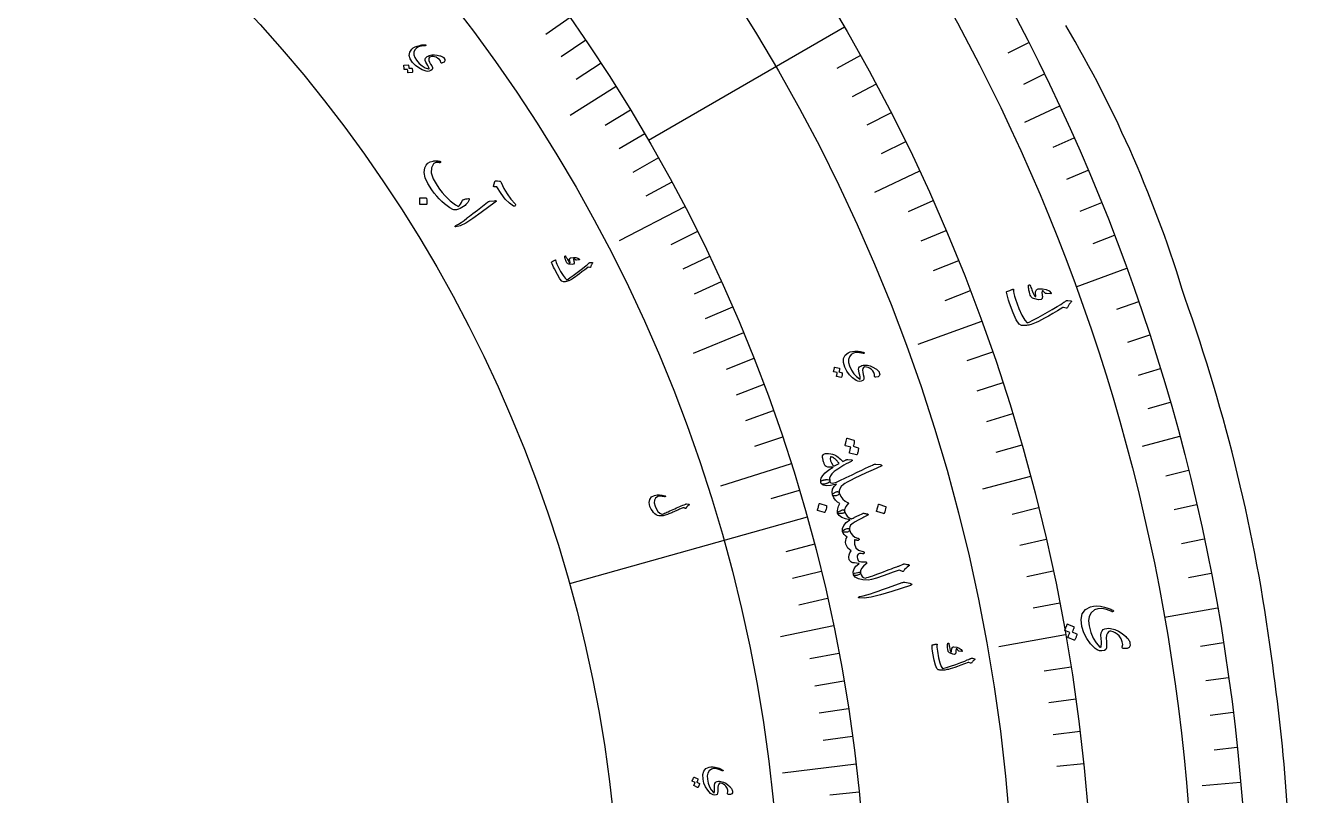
# Model space of a CAD drawing. Header units: millimetres. Extents: x -88 to 88, y -88 to 103.
# Drawn here: x 33.9 to 88.1, y 7 to 39.9 of the extents above; entities that cross this region are included whole.
import ezdxf

# ---------------------------------------------------------------- set-up
doc = ezdxf.new("R2010")
doc.units = ezdxf.units.MM
for name, color, linetype in [('CUT_OUTER', 1, 'Continuous'), ('ENGRAVE', 7, 'Continuous'), ('ENGRAVE_FINE', 8, 'Continuous'), ('TEXT', 5, 'Continuous')]:
    doc.layers.add(name, color=color, linetype=linetype)

msp = doc.modelspace()

# ---------------------------------------------------------------- linework, layer by layer
at = {"layer": 'CUT_OUTER'}
for centre, radius, start, end in [((33.0448, 13.1221), 52.6996, 16.69804, 30.53854), ((13.6203, 3.2341), 74.2481, 7.501439, 19.701172), ((5.1658, 0.9769), 82.9327, 359.716647, 8.284978)]:
    msp.add_arc(centre, radius, start, end, dxfattribs=at)
at = {"layer": 'ENGRAVE'}
for points in [[(68.9703, 39.82), (60.5871, 34.98)], [(59.1962, 37.2855), (57.2305, 36.0474)], [(78.16, 36.4466), (76.6646, 35.7493)], [(72.1784, 33.6573), (70.2483, 32.7573)], [(62.1399, 32.1409), (59.326, 30.6855)], [(81.0391, 29.4958), (78.8684, 28.7058)], [(74.8371, 27.2385), (72.1083, 26.2453)], [(64.6434, 26.7514), (62.4967, 25.863)], [(83.3014, 22.3206), (81.7077, 21.8935)], [(66.6853, 21.1535), (63.6656, 20.1956)], [(76.9263, 20.6123), (74.8693, 20.0612)], [(67.3686, 18.8646), (57.1997, 16.0171)], [(84.9298, 14.9754), (82.6549, 14.5743)], [(68.5005, 14.2158), (66.2257, 13.7437)], [(78.4301, 13.8293), (75.5702, 13.3251)], [(69.4661, 8.2985), (66.3204, 7.9228)], [(85.9118, 7.5163), (84.2681, 7.3725)]]:
    msp.add_lwpolyline(points, dxfattribs=at)
for radius in [86.24, 86.24, 83.93, 79.64, 79.64, 76.252, 69.96, 69.96, 66.264, 59.4, 59.4]:
    msp.add_circle((0, 0), radius, dxfattribs=at)
at = {"layer": 'ENGRAVE_FINE'}
for points in [[(57.2287, 40.2403), (56.1921, 39.5114)], [(57.9008, 39.267), (56.8521, 38.5557)], [(76.8404, 39.1521), (75.9583, 38.7027)], [(69.6547, 38.6102), (68.6388, 38.0471)], [(58.5567, 38.282), (57.4961, 37.5886)], [(70.3179, 37.3887), (69.2923, 36.8434)], [(77.512, 37.8051), (76.6222, 37.3711)], [(59.819, 36.2779), (58.7355, 35.6208)], [(70.9598, 36.1558), (69.9248, 35.6284)], [(60.425, 35.2593), (59.3305, 34.6207)], [(71.58, 34.9119), (70.5359, 34.4027)], [(78.7842, 35.077), (77.8798, 34.6743)], [(61.0139, 34.2301), (59.9088, 33.6101)], [(79.3843, 33.6967), (78.473, 33.3098)], [(61.5856, 33.1906), (60.4701, 32.5894)], [(72.7548, 32.3925), (71.6936, 31.92)], [(79.9603, 32.3061), (79.0424, 31.9352)], [(62.6765, 31.0815), (61.5412, 30.5185)], [(73.309, 31.1178), (72.2397, 30.664)], [(80.512, 30.9057), (79.5877, 30.5509)], [(63.1954, 30.0125), (62.0507, 29.4689)], [(73.8409, 29.8337), (72.7639, 29.3985)], [(63.6962, 28.9343), (62.5425, 28.4102)], [(74.3503, 28.5404), (73.2659, 28.1241)], [(64.179, 27.8471), (63.0165, 27.3427)], [(81.5415, 28.077), (80.6055, 27.7547)], [(82.0191, 26.6496), (81.0776, 26.3437)], [(65.0893, 25.6472), (63.9104, 25.1827)], [(75.3011, 25.9282), (74.2028, 25.5501)], [(82.4717, 25.2141), (81.525, 24.9247)], [(65.5166, 24.5351), (64.3299, 24.0907)], [(75.7421, 24.6101), (74.6374, 24.2512)], [(65.9252, 23.4152), (64.7311, 22.9911)], [(82.8992, 23.771), (81.9476, 23.4981)], [(76.1601, 23.2845), (75.0493, 22.9449)], [(66.3148, 22.2879), (65.1136, 21.8842)], [(76.5549, 21.9518), (75.4383, 21.6316)], [(83.6783, 20.8633), (82.7177, 20.6238)], [(67.0366, 20.0123), (65.8224, 19.6498)], [(77.2744, 19.2667), (76.1473, 18.9856)], [(84.0297, 19.3998), (83.065, 19.1771)], [(77.5988, 17.9151), (76.467, 17.6538)], [(84.3554, 17.9303), (83.3871, 17.7245)], [(67.6811, 17.7108), (66.4552, 17.39)], [(67.974, 16.5512), (66.7427, 16.2514)], [(77.8997, 16.5581), (76.7635, 16.3166)], [(84.6555, 16.4554), (83.6837, 16.2665)], [(68.2471, 15.3861), (67.011, 15.1074)], [(78.1768, 15.196), (77.0365, 14.9744)], [(68.7339, 13.0406), (67.4889, 12.8044)], [(85.1782, 13.4909), (84.2004, 13.336)], [(78.6595, 12.4584), (77.5122, 12.2767)], [(85.4007, 12.0023), (84.4204, 11.8645)], [(68.9472, 11.861), (67.6984, 11.6462)], [(78.8649, 11.0837), (77.7147, 10.9221)], [(69.1404, 10.6772), (67.8881, 10.4838)], [(85.5972, 10.51), (84.6146, 10.3894)], [(69.3134, 9.4896), (68.0579, 9.3177)], [(79.0464, 9.7057), (77.8934, 9.5641)], [(85.7676, 9.0145), (84.783, 8.9111)], [(79.2037, 8.3246), (78.0485, 8.2032)], [(69.5983, 7.1043), (68.3377, 6.9756)]]:
    msp.add_lwpolyline(points, dxfattribs=at)
at = {"layer": 'TEXT'}
for points in [[(51.7078, 38.3122), (51.6866, 38.3769), (51.6443, 38.4352), (51.581, 38.4871), (51.4966, 38.5326), (51.4328, 38.5537), (51.3685, 38.5628), (51.3037, 38.5601), (51.2386, 38.5454), (51.2272, 38.5403), (51.217, 38.5329), (51.2078, 38.5232), (51.1997, 38.5112), (51.1847, 38.4605), (51.1908, 38.3991), (51.2179, 38.3268), (51.266, 38.2438), (51.3141, 38.1623), (51.3402, 38.0965), (51.3443, 38.0466), (51.3265, 38.0125), (51.2693, 37.9678), (51.209, 37.9408), (51.1455, 37.9313), (51.0788, 37.9394), (50.9103, 37.9967), (50.7573, 38.077), (50.6197, 38.1804), (50.4972, 38.3071), (50.3923, 38.4672), (50.3516, 38.616), (50.3753, 38.7539), (50.4637, 38.881), (50.5261, 38.9326), (50.6029, 38.977), (50.6939, 39.0143), (50.7993, 39.0444), (50.8303, 39.0505), (50.8608, 39.0557), (50.8907, 39.0599), (50.9201, 39.0633), (50.9491, 39.0657), (50.9778, 39.0672), (51.0064, 39.0677), (51.0347, 39.0672), (51.0478, 39.0653), (51.0559, 39.0608), (51.059, 39.0538), (51.0573, 39.0443), (51.0523, 39.036), (51.0458, 39.0299), (51.0375, 39.0259), (51.0276, 39.0242), (50.8734, 39.009), (50.7498, 38.9751), (50.6567, 38.9226), (50.594, 38.8517), (50.5516, 38.7461), (50.5485, 38.6366), (50.5845, 38.5232), (50.6595, 38.4055), (50.7784, 38.2719), (50.9044, 38.1658), (51.0376, 38.0869), (51.1783, 38.0354), (51.1884, 38.0335), (51.1957, 38.0354), (51.2001, 38.041), (51.2018, 38.0504), (51.1963, 38.0795), (51.1776, 38.1229), (51.1455, 38.1809), (51.1001, 38.2532), (51.0567, 38.329), (51.0331, 38.3939), (51.0292, 38.4481), (51.0453, 38.4917), (51.0748, 38.5286), (51.1113, 38.5601), (51.1546, 38.5862), (51.2047, 38.6069), (51.3138, 38.6336), (51.4268, 38.6415), (51.5436, 38.6305), (51.6642, 38.6006), (51.6944, 38.5912), (51.7222, 38.581), (51.7476, 38.5698), (51.7705, 38.5577), (51.791, 38.545), (51.8091, 38.5317), (51.8248, 38.5178), (51.8382, 38.5034), (51.8779, 38.4379), (51.8791, 38.3806), (51.8417, 38.3316), (51.7658, 38.2907), (51.7419, 38.2844), (51.7242, 38.2859), (51.7129, 38.2952), (51.7078, 38.3122)], [(50.4583, 38.0687), (50.4618, 38.0682), (50.465, 38.0664), (50.4681, 38.0632), (50.4709, 38.0586), (50.4767, 38.0388), (50.4815, 38.019), (50.4853, 37.9993), (50.4881, 37.9796), (50.4899, 37.9598), (50.4908, 37.9397), (50.4906, 37.9193), (50.4893, 37.8986), (50.4879, 37.8937), (50.4852, 37.89), (50.4813, 37.8875), (50.4762, 37.8863), (50.2992, 37.8705), (50.2961, 37.8713), (50.2938, 37.8743), (50.2924, 37.8795), (50.2918, 37.8869), (50.2922, 37.8925), (50.292, 37.9011), (50.2913, 37.9126), (50.2901, 37.9271), (50.2884, 37.9448), (50.2862, 37.9657), (50.2835, 37.99), (50.2803, 38.0176), (50.1421, 38.0059), (50.1372, 38.0064), (50.1338, 38.0094), (50.1321, 38.0148), (50.1319, 38.0226), (50.1317, 38.0294), (50.1313, 38.0399), (50.1305, 38.0541), (50.1293, 38.072), (50.1277, 38.0939), (50.1254, 38.1199), (50.1225, 38.15), (50.1189, 38.1842), (50.1194, 38.1884), (50.121, 38.1913), (50.1236, 38.1928), (50.1272, 38.193), (50.3006, 38.2046), (50.3041, 38.2042), (50.3073, 38.2023), (50.3104, 38.1991), (50.3132, 38.1945), (50.3188, 38.1782), (50.3235, 38.1618), (50.3271, 38.1452), (50.3297, 38.1285), (50.3314, 38.1117), (50.3324, 38.0949), (50.3325, 38.0782), (50.3318, 38.0614)], [(52.9132, 32.4413), (52.9023, 32.4109), (52.8883, 32.3806), (52.8711, 32.3504), (52.8509, 32.3203), (52.8277, 32.2904), (52.8017, 32.2608), (52.7729, 32.2315), (52.7413, 32.2024), (52.6748, 32.1491), (52.6046, 32.1032), (52.5307, 32.0647), (52.4533, 32.0335), (52.3798, 32.0131), (52.3153, 32.005), (52.2598, 32.0093), (52.2132, 32.0261), (52.0938, 32.0963), (51.9763, 32.1761), (51.8609, 32.2657), (51.7474, 32.3649), (51.6362, 32.4739), (51.5273, 32.5931), (51.4208, 32.7223), (51.3167, 32.8616), (51.1434, 33.1368), (51.0361, 33.3856), (50.9953, 33.6086), (51.0213, 33.8065), (51.0723, 33.9146), (51.1482, 33.9994), (51.249, 34.0606), (51.3751, 34.0982), (51.4048, 34.1024), (51.4362, 34.1051), (51.4692, 34.1064), (51.5037, 34.1064), (51.5399, 34.1048), (51.5777, 34.1019), (51.6171, 34.0975), (51.6581, 34.0917), (51.6705, 34.0889), (51.6803, 34.0838), (51.6875, 34.0767), (51.6921, 34.0674), (51.6937, 34.0601), (51.6928, 34.0526), (51.6895, 34.0448), (51.6837, 34.0367), (51.6773, 34.0305), (51.6698, 34.0267), (51.6611, 34.0252), (51.6514, 34.0262), (51.6119, 34.0309), (51.5729, 34.0328), (51.5345, 34.0318), (51.4966, 34.0281), (51.463, 34.0204), (51.4334, 34.0087), (51.4079, 33.993), (51.3864, 33.9731), (51.297, 33.8025), (51.294, 33.5916), (51.377, 33.3399), (51.545, 33.0466), (51.651, 32.8941), (51.7589, 32.7532), (51.8689, 32.6237), (51.981, 32.5057), (52.0955, 32.399), (52.2125, 32.3035), (52.3321, 32.2192), (52.4544, 32.146), (52.5004, 32.1886), (52.5438, 32.2481), (52.5848, 32.3246), (52.6231, 32.418), (52.6288, 32.4237), (52.6413, 32.431), (52.6608, 32.4399), (52.6871, 32.4504), (52.6902, 32.4508), (52.6928, 32.4512), (52.6948, 32.4518), (52.6963, 32.4525), (52.7338, 32.4642), (52.7774, 32.4743), (52.8273, 32.4829), (52.8833, 32.49), (52.902, 32.4893), (52.9133, 32.481), (52.917, 32.465), (52.9132, 32.4413)], [(54.8792, 32.2645), (54.8942, 32.2438), (54.9007, 32.2235), (54.8988, 32.2036), (54.8884, 32.1841), (54.8726, 32.1688), (54.8542, 32.1614), (54.8334, 32.1619), (54.8101, 32.1703), (54.6353, 32.2899), (54.4587, 32.4672), (54.2799, 32.7022), (54.098, 32.9948), (54.0679, 32.9926), (54.0403, 32.992), (54.0153, 32.9929), (53.9929, 32.9953), (53.9765, 32.9992), (53.9656, 33.0056), (53.9602, 33.0144), (53.9603, 33.0257), (54.0068, 33.2235), (54.023, 33.2454), (54.0639, 33.2559), (54.1293, 33.2548), (54.2193, 33.242), (54.2371, 33.2344), (54.253, 33.2212), (54.2672, 33.2023), (54.2796, 33.1778), (54.3966, 32.9284), (54.5355, 32.6932), (54.6963, 32.472), (54.8792, 32.2645)], [(51.0772, 32.5167), (51.0823, 32.5156), (51.0869, 32.5124), (51.0911, 32.5073), (51.0948, 32.5001), (51.1056, 32.4393), (51.1101, 32.3786), (51.1084, 32.3179), (51.1005, 32.2572), (51.0979, 32.2502), (51.0939, 32.2453), (51.0886, 32.2426), (51.0819, 32.242), (50.817, 32.237), (50.8097, 32.2384), (50.8051, 32.2432), (50.8032, 32.2515), (50.8039, 32.2632), (50.8045, 32.2733), (50.8051, 32.289), (50.8057, 32.3103), (50.8063, 32.3373), (50.8065, 32.3701), (50.8064, 32.4092), (50.8058, 32.4545), (50.8047, 32.506), (50.8053, 32.5133), (50.8075, 32.5182), (50.8112, 32.5206), (50.8166, 32.5206)], [(53.9774, 32.3996), (54.0397, 32.4029), (54.0683, 32.3927), (54.0634, 32.3691), (54.0248, 32.332), (53.4338, 31.8974), (53.0699, 31.6325), (52.767, 31.4413), (52.5254, 31.3235), (52.3452, 31.2786), (52.3277, 31.2795), (52.3166, 31.283), (52.3117, 31.2889), (52.3132, 31.2973), (52.3181, 31.3062), (52.3259, 31.3152), (52.3368, 31.3243), (52.3506, 31.3335), (52.4614, 31.3998), (52.5758, 31.4752), (52.6939, 31.5597), (52.8156, 31.6535), (52.8478, 31.6773), (52.9341, 31.7428), (53.0744, 31.8499), (53.2688, 31.9988), (53.6969, 32.3339), (53.7206, 32.35), (53.7441, 32.3624), (53.7672, 32.3709), (53.7899, 32.3758)], [(58.1843, 29.7224), (58.1705, 29.7026), (58.1579, 29.6828), (58.1466, 29.6631), (58.1364, 29.6435), (58.1276, 29.6238), (58.1201, 29.604), (58.1139, 29.584), (58.109, 29.5638), (58.105, 29.555), (58.0981, 29.5492), (58.0882, 29.5464), (58.0754, 29.5467), (58.0058, 29.552), (57.9984, 29.5522), (57.9924, 29.552), (57.9877, 29.5513), (57.9844, 29.5501), (57.8558, 29.4475), (57.7391, 29.3559), (57.6342, 29.2752), (57.5411, 29.2053), (57.46, 29.1466), (57.391, 29.0989), (57.3339, 29.0625), (57.2889, 29.0372), (57.202, 28.9931), (57.1737, 28.9807), (57.1446, 28.9696), (57.1147, 28.9597), (57.0841, 28.9511), (57.0526, 28.9439), (57.0202, 28.9382), (56.9869, 28.9339), (56.9527, 28.9311), (56.8838, 28.9629), (56.7957, 29.0652), (56.6881, 29.2379), (56.5604, 29.4808), (56.5234, 29.5581), (56.491, 29.6307), (56.4633, 29.6984), (56.4402, 29.7614), (56.4397, 29.7679), (56.4411, 29.7736), (56.4444, 29.7782), (56.4496, 29.7819), (56.4757, 29.7977), (56.4995, 29.8119), (56.5211, 29.8245), (56.5404, 29.8355), (56.5577, 29.845), (56.5733, 29.8531), (56.587, 29.8598), (56.5989, 29.8652), (56.6058, 29.8678), (56.6106, 29.8675), (56.6134, 29.864), (56.6141, 29.8576), (56.6233, 29.81), (56.642, 29.7524), (56.6701, 29.6846), (56.7076, 29.6067), (56.8268, 29.3776), (56.9302, 29.2036), (57.0184, 29.085), (57.0917, 29.0217), (57.1456, 29.0492), (57.238, 29.11), (57.3689, 29.2041), (57.5382, 29.3317), (57.7068, 29.4612), (57.8339, 29.5598), (57.9197, 29.6275), (57.9641, 29.6643), (57.976, 29.6748), (57.9871, 29.6846), (57.9975, 29.6937), (58.0071, 29.7022), (58.0159, 29.7099), (58.0236, 29.7169), (58.0304, 29.723), (58.0361, 29.7284), (58.0492, 29.7391), (58.063, 29.7467), (58.0776, 29.7513), (58.0928, 29.7529), (58.1775, 29.7531), (58.1835, 29.7526), (58.1881, 29.7511), (58.1912, 29.7485), (58.1928, 29.745), (58.1927, 29.7395), (58.1912, 29.7339), (58.1884, 29.7282), (58.1843, 29.7224)], [(57.6312, 29.8938), (57.6325, 29.8902), (57.6327, 29.8866), (57.6318, 29.883), (57.6297, 29.8794), (57.6273, 29.8773), (57.6244, 29.8755), (57.6211, 29.8741), (57.6174, 29.873), (57.5045, 29.8619), (57.4926, 29.8616), (57.4828, 29.8626), (57.4752, 29.865), (57.4696, 29.8687), (57.4517, 29.8878), (57.4335, 29.9025), (57.4151, 29.9129), (57.3965, 29.9188), (57.3888, 29.9179), (57.3837, 29.911), (57.3812, 29.8981), (57.3812, 29.8792), (57.383, 29.8675), (57.3851, 29.8556), (57.3877, 29.8434), (57.3906, 29.8311), (57.394, 29.8183), (57.3979, 29.8052), (57.4023, 29.7916), (57.4072, 29.7776), (57.4119, 29.7228), (57.3811, 29.6885), (57.3149, 29.6748), (57.2131, 29.6814), (57.1801, 29.6887), (57.1523, 29.6982), (57.1299, 29.7098), (57.1127, 29.7237), (57.0984, 29.7412), (57.0826, 29.7676), (57.0653, 29.8027), (57.0464, 29.8465), (57.0372, 29.8692), (57.0293, 29.891), (57.0225, 29.9121), (57.0171, 29.9325), (57.0125, 29.9519), (57.0085, 29.9702), (57.005, 29.9874), (57.0022, 30.0035), (57.0024, 30.0145), (57.0046, 30.0234), (57.0087, 30.0303), (57.0148, 30.035), (57.0223, 30.0375), (57.029, 30.0368), (57.0348, 30.0329), (57.0399, 30.0257), (57.0545, 30.0019), (57.0706, 29.9747), (57.0883, 29.9441), (57.1074, 29.91), (57.143, 29.8464), (57.1732, 29.7979), (57.198, 29.7647), (57.2173, 29.7466), (57.2209, 29.7448), (57.2245, 29.7447), (57.228, 29.7462), (57.2315, 29.7495), (57.2332, 29.7523), (57.234, 29.7564), (57.2339, 29.7617), (57.2329, 29.7682), (57.2185, 29.8261), (57.2135, 29.8508), (57.2118, 29.8733), (57.2135, 29.8936), (57.2186, 29.9118), (57.2266, 29.9291), (57.2373, 29.9425), (57.2506, 29.9518), (57.2666, 29.9572), (57.383, 29.9768), (57.4826, 29.9728), (57.5654, 29.9451), (57.6312, 29.8938)], [(77.8154, 28.4513), (77.8168, 28.4453), (77.8163, 28.4396), (77.8141, 28.4341), (77.8101, 28.4287), (77.8059, 28.4259), (77.801, 28.4237), (77.7954, 28.4221), (77.7892, 28.4211), (77.6077, 28.4268), (77.5888, 28.4286), (77.5736, 28.4322), (77.5619, 28.4376), (77.5538, 28.4447), (77.5292, 28.4787), (77.5033, 28.5059), (77.4762, 28.5261), (77.4478, 28.5394), (77.4355, 28.5396), (77.426, 28.5296), (77.4194, 28.5097), (77.4156, 28.4796), (77.416, 28.4606), (77.417, 28.4412), (77.4186, 28.4213), (77.4208, 28.4011), (77.4235, 28.3802), (77.4271, 28.3585), (77.4313, 28.336), (77.4362, 28.3126), (77.4326, 28.2246), (77.3767, 28.1765), (77.2687, 28.1683), (77.1085, 28.1996), (77.0576, 28.218), (77.0155, 28.2388), (76.9822, 28.2619), (76.9578, 28.2874), (76.9387, 28.3182), (76.9189, 28.3632), (76.8985, 28.4225), (76.8774, 28.496), (76.8675, 28.5338), (76.8592, 28.5702), (76.8528, 28.605), (76.8482, 28.6385), (76.8449, 28.6703), (76.8422, 28.7002), (76.8402, 28.7282), (76.8389, 28.7544), (76.8415, 28.7718), (76.8468, 28.7855), (76.8547, 28.7955), (76.8653, 28.8018), (76.8777, 28.8043), (76.8882, 28.8018), (76.8967, 28.7944), (76.9033, 28.7819), (76.9217, 28.7412), (76.9418, 28.6947), (76.9636, 28.6424), (76.9871, 28.5844), (77.0308, 28.4761), (77.0689, 28.393), (77.1014, 28.335), (77.1285, 28.3023), (77.1338, 28.2988), (77.1394, 28.2978), (77.1454, 28.2996), (77.1516, 28.304), (77.1549, 28.3082), (77.157, 28.3145), (77.1579, 28.323), (77.1577, 28.3335), (77.1465, 28.4284), (77.1435, 28.4687), (77.1454, 28.5048), (77.1522, 28.5368), (77.164, 28.5646), (77.1802, 28.5905), (77.1999, 28.6095), (77.2229, 28.6217), (77.2493, 28.627), (77.4382, 28.6344), (77.5955, 28.6076), (77.7213, 28.5465), (77.8154, 28.4513)], [(78.6587, 28.0634), (78.6327, 28.0347), (78.6087, 28.0059), (78.5866, 27.9769), (78.5665, 27.9477), (78.5484, 27.9183), (78.5324, 27.8882), (78.5185, 27.8577), (78.5067, 27.8266), (78.4985, 27.8134), (78.4863, 27.8056), (78.47, 27.8033), (78.4497, 27.8064), (78.3403, 27.8295), (78.3287, 27.8314), (78.3191, 27.8322), (78.3115, 27.8321), (78.306, 27.831), (78.0808, 27.6947), (77.8766, 27.5734), (77.6935, 27.467), (77.5314, 27.3756), (77.3905, 27.2991), (77.271, 27.2379), (77.1729, 27.192), (77.0963, 27.1611), (76.9493, 27.1094), (76.9018, 27.0956), (76.8534, 27.084), (76.8039, 27.0745), (76.7535, 27.0673), (76.702, 27.0623), (76.6494, 27.06), (76.5958, 27.0601), (76.541, 27.0627), (76.4382, 27.1274), (76.3197, 27.3077), (76.1847, 27.6034), (76.0318, 28.0143), (75.9889, 28.1443), (75.9522, 28.2658), (75.922, 28.3788), (75.8981, 28.4833), (75.8987, 28.4938), (75.902, 28.5024), (75.9082, 28.5092), (75.9172, 28.514), (75.9617, 28.5338), (76.0024, 28.5515), (76.0392, 28.5671), (76.0721, 28.5807), (76.1015, 28.5922), (76.1278, 28.602), (76.1509, 28.6099), (76.1709, 28.6161), (76.1824, 28.6189), (76.19, 28.6173), (76.1937, 28.6113), (76.1936, 28.6009), (76.1986, 28.5236), (76.2165, 28.4284), (76.2474, 28.3153), (76.2911, 28.1841), (76.4334, 27.7965), (76.5617, 27.4994), (76.6771, 27.2931), (76.7802, 27.1776), (76.8714, 27.2101), (77.0306, 27.2874), (77.2578, 27.4095), (77.5528, 27.5769), (77.847, 27.7475), (78.0691, 27.8779), (78.2191, 27.9678), (78.2971, 28.0169), (78.3182, 28.0312), (78.3379, 28.0445), (78.3563, 28.0568), (78.3733, 28.0683), (78.3887, 28.0788), (78.4025, 28.0882), (78.4144, 28.0966), (78.4247, 28.1039), (78.4476, 28.1182), (78.4711, 28.1275), (78.4951, 28.1318), (78.5197, 28.1311), (78.6542, 28.1136), (78.6636, 28.1116), (78.6705, 28.1082), (78.6749, 28.1035), (78.6769, 28.0975), (78.6755, 28.0888), (78.672, 28.0803), (78.6664, 28.0718), (78.6587, 28.0634)], [(70.2579, 24.8975), (70.2564, 24.9723), (70.2307, 25.0473), (70.1809, 25.1223), (70.1068, 25.1973), (70.0464, 25.2401), (69.9817, 25.2704), (69.9128, 25.2884), (69.8395, 25.294), (69.8259, 25.2922), (69.8127, 25.2877), (69.8, 25.2805), (69.7876, 25.2705), (69.7554, 25.222), (69.742, 25.1554), (69.7473, 25.0707), (69.7711, 24.9678), (69.7955, 24.8666), (69.8018, 24.7891), (69.79, 24.7352), (69.7603, 24.705), (69.6857, 24.6765), (69.6136, 24.6675), (69.5437, 24.678), (69.4762, 24.708), (69.3174, 24.8226), (69.1823, 24.9564), (69.0709, 25.1097), (68.983, 25.2825), (68.9242, 25.4848), (68.9294, 25.6546), (68.9989, 25.792), (69.1329, 25.8971), (69.2152, 25.9311), (69.3103, 25.9531), (69.4181, 25.9629), (69.5385, 25.9605), (69.5731, 25.9569), (69.6069, 25.9525), (69.6397, 25.9473), (69.6717, 25.9413), (69.7029, 25.9345), (69.7336, 25.9267), (69.7638, 25.918), (69.7935, 25.9084), (69.8066, 25.9022), (69.8137, 25.8949), (69.8147, 25.8865), (69.8098, 25.8771), (69.8019, 25.8699), (69.793, 25.8656), (69.7831, 25.8641), (69.7721, 25.8655), (69.6051, 25.8993), (69.4641, 25.9036), (69.3493, 25.8785), (69.2605, 25.8242), (69.1818, 25.7268), (69.1432, 25.6126), (69.1444, 25.4816), (69.1854, 25.3336), (69.2673, 25.1547), (69.3656, 25.0024), (69.4804, 24.8765), (69.6118, 24.7769), (69.6218, 24.7717), (69.63, 24.7713), (69.6366, 24.7758), (69.6413, 24.7852), (69.6449, 24.8174), (69.6392, 24.8692), (69.6242, 24.9405), (69.5997, 25.0313), (69.5785, 25.1249), (69.5745, 25.2009), (69.588, 25.2592), (69.6189, 25.2998), (69.6619, 25.329), (69.7103, 25.3504), (69.7643, 25.364), (69.8237, 25.3696), (69.9471, 25.3625), (70.0684, 25.3343), (70.1877, 25.2851), (70.3049, 25.2148), (70.3337, 25.1952), (70.3596, 25.1755), (70.3827, 25.1556), (70.4029, 25.1355), (70.4203, 25.1155), (70.4351, 25.0957), (70.4472, 25.076), (70.4565, 25.0566), (70.4773, 24.975), (70.46, 24.9144), (70.4049, 24.8748), (70.3119, 24.8562), (70.2847, 24.8573), (70.2666, 24.8646), (70.2577, 24.878), (70.2579, 24.8975)], [(68.8652, 25.0442), (68.8687, 25.0426), (68.8715, 25.0397), (68.8737, 25.0353), (68.8752, 25.0295), (68.8749, 25.0068), (68.8735, 24.9845), (68.8712, 24.9625), (68.8678, 24.9409), (68.8634, 24.9194), (68.8578, 24.898), (68.851, 24.8766), (68.843, 24.8552), (68.8399, 24.8505), (68.8359, 24.8475), (68.831, 24.8462), (68.8252, 24.8465), (68.6339, 24.887), (68.6309, 24.8889), (68.6295, 24.8928), (68.6297, 24.8987), (68.6314, 24.9067), (68.6336, 24.9125), (68.6362, 24.9215), (68.6392, 24.9339), (68.6426, 24.9496), (68.6465, 24.9687), (68.6509, 24.9915), (68.6559, 25.0179), (68.6615, 25.0479), (68.5123, 25.0803), (68.5073, 25.0825), (68.5047, 25.0867), (68.5046, 25.0929), (68.507, 25.1012), (68.509, 25.1084), (68.5119, 25.1196), (68.5156, 25.1348), (68.5202, 25.1541), (68.5255, 25.1776), (68.5315, 25.2057), (68.5381, 25.2383), (68.5454, 25.2755), (68.5473, 25.2798), (68.5499, 25.2823), (68.5531, 25.283), (68.557, 25.282), (68.7431, 25.2382), (68.7466, 25.2366), (68.7494, 25.2336), (68.7516, 25.2293), (68.7532, 25.2235), (68.7538, 25.2045), (68.7533, 25.1857), (68.7518, 25.1671), (68.7492, 25.1487), (68.7456, 25.1304), (68.7411, 25.1125), (68.7359, 25.0948), (68.7298, 25.0774)], [(69.5511, 21.8391), (69.5565, 21.8362), (69.5607, 21.8313), (69.5638, 21.8242), (69.5658, 21.8149), (69.564, 21.779), (69.5606, 21.7438), (69.5557, 21.7092), (69.5493, 21.6752), (69.5412, 21.6417), (69.5312, 21.6082), (69.5195, 21.5749), (69.5059, 21.5417), (69.5008, 21.5346), (69.4945, 21.5301), (69.4868, 21.5284), (69.4779, 21.5295), (69.1841, 21.6096), (69.1795, 21.6128), (69.1775, 21.6191), (69.1782, 21.6285), (69.1814, 21.6408), (69.1851, 21.6498), (69.1896, 21.6639), (69.195, 21.6832), (69.2011, 21.7077), (69.2082, 21.7376), (69.2164, 21.7732), (69.2256, 21.8146), (69.2359, 21.8616), (69.0068, 21.9249), (68.9992, 21.9287), (68.9955, 21.9355), (68.9956, 21.9454), (68.9997, 21.9583), (69.0033, 21.9695), (69.0083, 21.9869), (69.0149, 22.0107), (69.0231, 22.0408), (69.0326, 22.0776), (69.0434, 22.1215), (69.0554, 22.1725), (69.0686, 22.2307), (69.0718, 22.2373), (69.0759, 22.2411), (69.0809, 22.242), (69.0869, 22.2401), (69.3728, 22.156), (69.3781, 22.1532), (69.3824, 22.1483), (69.3855, 22.1412), (69.3876, 22.132), (69.3875, 22.1019), (69.3858, 22.0722), (69.3824, 22.0428), (69.3773, 22.0139), (69.3707, 21.9853), (69.3629, 21.9573), (69.3538, 21.9298), (69.3434, 21.9027)], [(68.5337, 20.8177), (68.4331, 20.7269), (68.3667, 20.6319), (68.3347, 20.5325), (68.337, 20.4287), (68.3363, 20.3998), (68.3236, 20.3731), (68.2988, 20.3484), (68.2619, 20.3259), (68.2415, 20.3167), (68.2204, 20.3083), (68.1987, 20.3005), (68.1764, 20.2934), (68.1535, 20.2875), (68.1301, 20.2831), (68.1062, 20.2804), (68.0819, 20.2792), (68.0411, 20.2801), (68.0095, 20.2855), (67.9872, 20.2954), (67.9741, 20.3097), (67.9582, 20.363), (67.9525, 20.4172), (67.9571, 20.4724), (67.9719, 20.5284), (68.039, 20.6486), (68.1471, 20.7684), (68.2962, 20.888), (68.4864, 21.0073), (68.3541, 21.001), (68.2526, 21.0093), (68.1819, 21.0322), (68.142, 21.0699), (68.1299, 21.0932), (68.1182, 21.1182), (68.1068, 21.1449), (68.0958, 21.1731), (68.0851, 21.2032), (68.0747, 21.2354), (68.0644, 21.2696), (68.0544, 21.3059), (68.0382, 21.3732), (68.0291, 21.4261), (68.0271, 21.4646), (68.0324, 21.4886), (68.056, 21.5328), (68.0847, 21.5641), (68.1183, 21.5825), (68.1569, 21.5879), (68.2841, 21.5834), (68.3839, 21.5758), (68.4563, 21.5653), (68.5012, 21.5518), (68.5486, 21.5291), (68.5965, 21.5021), (68.6448, 21.4708), (68.6936, 21.4351), (68.7427, 21.3951), (68.7923, 21.3507), (68.8424, 21.302), (68.8928, 21.2489), (69.0159, 21.3082), (69.031, 21.3145), (69.0449, 21.3202), (69.0577, 21.3254), (69.0693, 21.33), (69.0799, 21.3336), (69.0896, 21.3358), (69.0984, 21.3366), (69.1063, 21.3361), (69.2781, 21.3178), (69.3023, 21.3108), (69.3057, 21.2969), (69.2882, 21.2762), (69.2499, 21.2486), (69.1446, 21.1958), (69.0439, 21.1424), (68.9478, 21.0885), (68.8563, 21.0341), (68.7692, 20.9795), (68.6864, 20.9253), (68.6079, 20.8713), (68.5337, 20.8177)], [(68.189, 20.4752), (68.25, 20.476), (68.295, 20.4686), (68.324, 20.4528), (68.337, 20.4287), (68.3448, 20.3927), (68.3551, 20.365), (68.3678, 20.3454), (68.3828, 20.3339), (68.4408, 20.3236), (68.5209, 20.3347), (68.6234, 20.3673), (68.748, 20.4214), (69.0362, 20.5588), (69.2928, 20.6811), (69.5177, 20.7884), (69.7109, 20.8804), (69.8726, 20.9574), (70.0026, 21.0193), (70.1009, 21.0662), (70.1676, 21.0981), (70.2124, 21.1169), (70.2505, 21.1302), (70.282, 21.1379), (70.3067, 21.1399), (70.4968, 21.1176), (70.5439, 21.101), (70.5659, 21.0841), (70.5628, 21.067), (70.5348, 21.0496), (70.1936, 20.8973), (69.8926, 20.7605), (69.6316, 20.6391), (69.4108, 20.5331), (69.2298, 20.4427), (69.0883, 20.368), (68.9865, 20.3092), (68.9243, 20.266), (68.8285, 20.1726), (68.767, 20.082), (68.7398, 19.9942), (68.747, 19.9089), (68.7488, 19.8819), (68.7386, 19.8557), (68.7162, 19.8305), (68.6817, 19.8061), (68.6481, 19.7892), (68.6132, 19.7785), (68.577, 19.7739), (68.5394, 19.7755), (68.5066, 19.7824), (68.4816, 19.7928), (68.4644, 19.8068), (68.4549, 19.8243), (68.4396, 19.9424), (68.4624, 20.0586), (68.5234, 20.173), (68.6226, 20.2859), (68.3769, 20.2218), (68.1868, 20.205), (68.0522, 20.2354), (67.9731, 20.3129), (67.9632, 20.336), (67.9582, 20.3572), (67.9581, 20.3763), (67.9631, 20.3935), (67.9746, 20.4119), (67.9926, 20.4275), (68.0172, 20.4404), (68.0483, 20.4504), (68.0665, 20.4541), (68.0845, 20.4578), (68.1022, 20.4614), (68.1198, 20.4649), (68.1372, 20.4682), (68.1546, 20.471), (68.1718, 20.4733), (68.189, 20.4752)], [(68.7349, 21.1648), (68.7209, 21.1857), (68.7059, 21.2072), (68.6899, 21.2291), (68.6727, 21.2517), (68.654, 21.2744), (68.6331, 21.2969), (68.61, 21.3191), (68.5849, 21.3411), (68.5599, 21.3625), (68.5341, 21.3818), (68.5077, 21.3992), (68.4806, 21.4145), (68.4528, 21.4277), (68.4244, 21.4385), (68.3954, 21.4468), (68.3659, 21.4528), (68.3556, 21.3691), (68.3694, 21.2802), (68.4073, 21.1861), (68.4692, 21.0865), (68.4863, 21.0733), (68.5096, 21.0672), (68.539, 21.0684), (68.5747, 21.0767)], [(62.304, 19.4212), (62.3109, 19.4196), (62.3164, 19.4166), (62.3205, 19.412), (62.3233, 19.406), (62.3242, 19.3994), (62.3226, 19.3931), (62.3187, 19.3871), (62.3122, 19.3814), (62.2743, 19.3499), (62.2426, 19.3191), (62.2173, 19.2889), (62.1982, 19.2594), (62.191, 19.2501), (62.1808, 19.245), (62.1679, 19.244), (62.1521, 19.2472), (62.1441, 19.2498), (62.1364, 19.2523), (62.1291, 19.2547), (62.122, 19.2568), (62.1154, 19.2589), (62.1094, 19.2608), (62.1038, 19.2627), (62.0989, 19.2644), (62.09, 19.2672), (62.0801, 19.2681), (62.0692, 19.2671), (62.0573, 19.2642), (62.0253, 19.2517), (61.9904, 19.2376), (61.9529, 19.2219), (61.9125, 19.2045), (61.8694, 19.1856), (61.8235, 19.1654), (61.7748, 19.1437), (61.7232, 19.1206), (61.672, 19.0969), (61.6237, 19.0749), (61.5784, 19.0548), (61.536, 19.0366), (61.4965, 19.02), (61.4598, 19.0049), (61.4258, 18.9913), (61.3946, 18.9793), (61.3011, 18.9476), (61.2093, 18.9277), (61.1195, 18.9195), (61.0314, 18.9229), (60.9763, 18.9357), (60.9202, 18.9645), (60.8629, 19.0091), (60.8046, 19.0696), (60.7504, 19.1379), (60.7065, 19.2042), (60.6727, 19.2684), (60.6491, 19.3308), (60.6203, 19.4965), (60.6439, 19.6296), (60.7201, 19.7301), (60.8493, 19.7981), (60.9539, 19.823), (61.0624, 19.8288), (61.1747, 19.8153), (61.2909, 19.7824), (61.2981, 19.7793), (61.3031, 19.7753), (61.3062, 19.7704), (61.3071, 19.7646), (61.3068, 19.7579), (61.3053, 19.7525), (61.3026, 19.7482), (61.2988, 19.7451), (61.2927, 19.7418), (61.2863, 19.7401), (61.2798, 19.7398), (61.273, 19.741), (61.1744, 19.7572), (61.0928, 19.7639), (61.028, 19.7611), (60.9802, 19.7489), (60.8893, 19.6847), (60.8407, 19.5939), (60.8342, 19.4766), (60.8695, 19.3325), (60.9237, 19.2097), (60.9898, 19.1116), (61.068, 19.0381), (61.1585, 18.9893), (61.1912, 19.0011), (61.2291, 19.0157), (61.2723, 19.033), (61.3207, 19.0532), (61.3745, 19.0764), (61.4336, 19.1026), (61.4981, 19.1321), (61.5681, 19.1646), (61.6405, 19.1973), (61.7118, 19.2293), (61.7821, 19.2604), (61.8514, 19.2906), (61.9197, 19.3199), (61.987, 19.3482), (62.0533, 19.3753), (62.1187, 19.4014), (62.1808, 19.4293), (62.1882, 19.4312), (62.1954, 19.4323), (62.2024, 19.4325), (62.2091, 19.4318)], [(68.9698, 19.1227), (68.9686, 19.0947), (68.965, 19.0734), (68.9592, 19.0589), (68.951, 19.0512), (68.937, 19.0448), (68.9193, 19.039), (68.898, 19.034), (68.8729, 19.0297), (68.7911, 19.0203), (68.7312, 19.0192), (68.6931, 19.0262), (68.6768, 19.0415), (68.665, 19.1321), (68.6779, 19.2296), (68.7154, 19.3341), (68.7776, 19.4458), (68.6746, 19.5064), (68.5864, 19.5903), (68.5129, 19.6973), (68.454, 19.8276), (68.4528, 19.8431), (68.4585, 19.8576), (68.4711, 19.8711), (68.4905, 19.8835), (68.6193, 19.9488), (68.6337, 19.9561), (68.6505, 19.9597), (68.6696, 19.9595), (68.6912, 19.9557), (68.7089, 19.9493), (68.7239, 19.9399), (68.7363, 19.9275), (68.746, 19.9121), (68.8174, 19.756), (68.8997, 19.6342), (68.993, 19.547), (69.0974, 19.4942), (69.1113, 19.4884), (69.1224, 19.4802), (69.1307, 19.4694), (69.1362, 19.456), (69.138, 19.4427), (69.1351, 19.432), (69.1275, 19.424), (69.1152, 19.4186), (69.1031, 19.4147), (69.0929, 19.4105), (69.0845, 19.406), (69.078, 19.4011), (69.0276, 19.3281), (68.9928, 19.2574), (68.9735, 19.189), (68.9698, 19.1227)], [(68.1925, 19.3669), (68.1977, 19.3641), (68.2018, 19.3591), (68.2046, 19.3522), (68.2063, 19.3431), (68.1983, 19.2736), (68.1836, 19.2061), (68.1621, 19.1406), (68.1338, 19.0772), (68.1287, 19.0704), (68.1228, 19.0664), (68.1162, 19.0652), (68.1087, 19.0667), (67.8194, 19.1473), (67.8119, 19.1513), (67.8084, 19.158), (67.809, 19.1676), (67.8136, 19.1801), (67.8176, 19.1909), (67.8233, 19.2078), (67.8308, 19.2308), (67.8401, 19.2599), (67.8511, 19.2956), (67.8636, 19.3381), (67.8775, 19.3876), (67.893, 19.444), (67.8961, 19.4518), (67.9, 19.4563), (67.9049, 19.4577), (67.9107, 19.4559)], [(69.7587, 19.0312), (69.7734, 19.0343), (69.7955, 19.0342), (69.8251, 19.0308), (69.8622, 19.0242), (69.8979, 19.016), (69.9267, 19.0091), (69.9486, 19.0034), (69.9636, 18.9988), (69.9779, 18.9864), (69.9793, 18.9731), (69.9678, 18.959), (69.9435, 18.944), (69.9264, 18.9353), (69.9063, 18.9246), (69.8829, 18.912), (69.8563, 18.8975), (69.8266, 18.8814), (69.794, 18.8643), (69.7583, 18.8462), (69.7196, 18.8271), (69.5596, 18.7425), (69.4326, 18.6717), (69.3386, 18.6148), (69.2776, 18.5716), (69.2282, 18.5187), (69.1962, 18.4609), (69.1816, 18.3983), (69.1845, 18.3308), (69.1856, 18.3115), (69.1821, 18.2936), (69.1738, 18.2771), (69.1608, 18.2619), (69.1423, 18.2475), (69.1201, 18.2373), (69.0942, 18.2313), (69.0645, 18.2295), (68.9919, 18.2264), (68.9388, 18.2293), (68.905, 18.2381), (68.8906, 18.2529), (68.8848, 18.3889), (68.9346, 18.517), (69.0402, 18.6373), (69.2015, 18.75), (69.207, 18.7548), (69.209, 18.7581), (69.2073, 18.7601), (69.2022, 18.7606), (69.0081, 18.792), (68.8559, 18.8492), (68.7455, 18.9323), (68.6768, 19.0415), (68.6743, 19.0553), (68.678, 19.0688), (68.688, 19.0817), (68.7042, 19.0943), (68.7286, 19.1082), (68.7598, 19.1245), (68.7978, 19.1431), (68.8426, 19.1641), (68.8879, 19.1785), (68.9242, 19.1764), (68.9515, 19.1578), (68.9698, 19.1227), (69.0203, 19.0026), (69.0875, 18.9083), (69.1717, 18.8398), (69.2727, 18.7972), (69.2837, 18.7989), (69.3049, 18.8077), (69.3364, 18.8237), (69.3783, 18.8469), (69.4041, 18.8612), (69.4363, 18.878), (69.4749, 18.8971), (69.5198, 18.9187), (69.5708, 18.9427), (69.6276, 18.9695), (69.6902, 18.999), (69.7587, 19.0312)], [(70.725, 19.327), (70.7302, 19.3239), (70.7342, 19.3188), (70.7371, 19.3115), (70.7388, 19.3021), (70.7307, 19.2306), (70.7158, 19.1612), (70.6942, 19.0941), (70.6658, 19.0292), (70.6606, 19.0222), (70.6547, 19.0182), (70.648, 19.0171), (70.6406, 19.0188), (70.3506, 19.1075), (70.3431, 19.1117), (70.3397, 19.1187), (70.3403, 19.1286), (70.3449, 19.1414), (70.3489, 19.1525), (70.3547, 19.1698), (70.3622, 19.1934), (70.3716, 19.2233), (70.3826, 19.2598), (70.3952, 19.3035), (70.4093, 19.3543), (70.4249, 19.4122), (70.4279, 19.4201), (70.4319, 19.4248), (70.4368, 19.4261), (70.4426, 19.4242)], [(69.5289, 17.9752), (69.5494, 17.9696), (69.5663, 17.9622), (69.5798, 17.9531), (69.5898, 17.9422), (69.5957, 17.9302), (69.597, 17.9178), (69.5935, 17.9052), (69.5853, 17.8922), (69.5726, 17.8813), (69.5557, 17.875), (69.5345, 17.8732), (69.5092, 17.8761), (69.4959, 17.8795), (69.4822, 17.8826), (69.4682, 17.8854), (69.4538, 17.8879), (69.4392, 17.8906), (69.4244, 17.8938), (69.4094, 17.8977), (69.3943, 17.9022), (69.3943, 17.7078), (69.4529, 17.5601), (69.5705, 17.4588), (69.7473, 17.4037), (69.7676, 17.3982), (69.7844, 17.3912), (69.7975, 17.383), (69.8071, 17.3734), (69.8131, 17.3614), (69.8149, 17.3492), (69.8123, 17.3368), (69.8054, 17.3242), (69.7946, 17.3135), (69.7802, 17.3066), (69.7622, 17.3037), (69.7406, 17.3047), (69.6879, 17.3094), (69.6444, 17.3103), (69.6101, 17.3074), (69.585, 17.3007), (69.5519, 17.2806), (69.529, 17.2495), (69.5161, 17.2075), (69.5133, 17.1547), (69.5199, 17.0996), (69.5345, 17.0542), (69.5571, 17.0186), (69.5878, 16.9928), (69.632, 16.9745), (69.6953, 16.9618), (69.7777, 16.9545), (69.8792, 16.9526), (69.8916, 16.9517), (69.9017, 16.9459), (69.9095, 16.9352), (69.915, 16.9196), (69.9173, 16.9028), (69.9156, 16.8884), (69.9097, 16.8766), (69.8998, 16.8673), (69.7804, 16.7708), (69.6989, 16.6733), (69.6554, 16.5747), (69.6498, 16.4748), (69.6461, 16.4534), (69.6318, 16.4334), (69.6067, 16.4148), (69.5708, 16.3975), (69.5313, 16.3819), (69.4945, 16.3717), (69.4603, 16.3669), (69.4287, 16.3674), (69.3989, 16.3716), (69.3764, 16.3792), (69.3615, 16.3903), (69.3539, 16.4048), (69.3446, 16.5343), (69.3801, 16.6556), (69.4603, 16.769), (69.5853, 16.8744), (69.5919, 16.8797), (69.5934, 16.8842), (69.5899, 16.8879), (69.5813, 16.8908), (69.4807, 16.8983), (69.3972, 16.9082), (69.3309, 16.9206), (69.2819, 16.9353), (69.2446, 16.9553), (69.2145, 16.98), (69.1914, 17.0095), (69.1753, 17.0437), (69.1557, 17.1537), (69.1637, 17.2555), (69.1992, 17.3493), (69.2624, 17.4349), (69.1795, 17.4854), (69.1136, 17.5478), (69.0647, 17.6222), (69.0325, 17.7086), (69.0186, 17.7959), (69.0232, 17.8765), (69.0466, 17.9503), (69.0887, 18.0174), (69.0162, 18.0671), (68.959, 18.1229), (68.9171, 18.1848), (68.8906, 18.2529), (68.8969, 18.2843), (68.9322, 18.3168), (68.9964, 18.3506), (69.0895, 18.3856), (69.1196, 18.3899), (69.1455, 18.3822), (69.1671, 18.3625), (69.1845, 18.3308), (69.2465, 18.1902), (69.3244, 18.084), (69.4186, 18.0124), (69.5289, 17.9752)], [(71.5355, 16.8676), (71.5944, 16.8576), (71.6411, 16.8499), (71.6756, 16.8447), (71.6977, 16.8419), (71.712, 16.839), (71.723, 16.8336), (71.7308, 16.8257), (71.7352, 16.8151), (71.736, 16.8022), (71.7323, 16.7905), (71.7239, 16.7798), (71.711, 16.7704), (71.647, 16.7259), (71.5913, 16.6776), (71.5438, 16.6256), (71.5045, 16.5698), (71.4915, 16.5537), (71.4744, 16.546), (71.4533, 16.5466), (71.428, 16.5556), (71.3089, 16.6057), (71.2644, 16.59), (71.2207, 16.5746), (71.1779, 16.5593), (71.1359, 16.5442), (71.0947, 16.5294), (71.0543, 16.5147), (71.0147, 16.5002), (70.976, 16.486), (70.6173, 16.3544), (70.335, 16.2596), (70.1291, 16.2014), (69.9998, 16.1795), (69.7541, 16.1879), (69.5644, 16.2287), (69.4308, 16.3021), (69.3531, 16.4081), (69.3524, 16.4114), (69.3516, 16.4146), (69.3508, 16.4179), (69.35, 16.4211), (69.3639, 16.4449), (69.4033, 16.4673), (69.4682, 16.4885), (69.5585, 16.5085), (69.5925, 16.5133), (69.6189, 16.5098), (69.6377, 16.4981), (69.649, 16.4781), (69.6852, 16.399), (69.7317, 16.3369), (69.7884, 16.2918), (69.8554, 16.2637), (69.9237, 16.2826), (70.0008, 16.3058), (70.0869, 16.3336), (70.182, 16.3658), (70.2856, 16.4023), (70.3973, 16.4427), (70.5173, 16.4869), (70.6454, 16.5352), (70.7716, 16.5816), (70.8849, 16.6237), (70.9853, 16.6616), (71.0729, 16.6951), (71.1476, 16.7239), (71.2097, 16.7476), (71.2592, 16.766), (71.296, 16.7793), (71.4755, 16.857), (71.4937, 16.8624), (71.5098, 16.866), (71.5237, 16.8677), (71.5355, 16.8676)], [(71.7601, 16.0403), (71.8283, 16.0217), (71.8555, 16.0005), (71.8418, 15.9768), (71.787, 15.9507), (70.9961, 15.6945), (70.5101, 15.5395), (70.116, 15.4421), (69.8141, 15.4016), (69.6042, 15.4177), (69.5857, 15.425), (69.575, 15.4326), (69.5719, 15.4407), (69.5765, 15.4493), (69.5849, 15.4571), (69.5965, 15.464), (69.6115, 15.4699), (69.6296, 15.4748), (69.7724, 15.5065), (69.9225, 15.5468), (70.0797, 15.5956), (70.244, 15.6529), (70.2872, 15.6671), (70.4034, 15.7067), (70.5926, 15.7717), (70.8549, 15.8624), (71.435, 16.0699), (71.4663, 16.0787), (71.496, 16.0836), (71.5239, 16.0846), (71.5501, 16.0816)], [(80.8544, 13.3201), (80.8715, 13.4277), (80.8539, 13.5417), (80.8016, 13.662), (80.7146, 13.7884), (80.639, 13.8651), (80.5541, 13.925), (80.4598, 13.9682), (80.3564, 13.9948), (80.3365, 13.9957), (80.3164, 13.9927), (80.2963, 13.9855), (80.276, 13.9743), (80.2177, 13.9131), (80.1816, 13.8212), (80.1675, 13.6986), (80.1754, 13.5453), (80.1845, 13.3943), (80.1736, 13.2818), (80.1429, 13.2077), (80.0926, 13.1722), (79.9786, 13.1504), (79.8729, 13.156), (79.7757, 13.1889), (79.6868, 13.2489), (79.4887, 13.453), (79.3295, 13.6783), (79.2089, 13.9251), (79.1266, 14.1938), (79.0934, 14.4973), (79.1434, 14.7384), (79.2773, 14.9176), (79.4954, 15.0348), (79.6219, 15.0631), (79.7636, 15.071), (79.9205, 15.0584), (80.0925, 15.025), (80.1412, 15.0112), (80.1884, 14.9965), (80.2342, 14.9809), (80.2785, 14.9644), (80.3216, 14.9468), (80.3637, 14.928), (80.4048, 14.908), (80.4449, 14.8868), (80.4621, 14.8746), (80.4704, 14.8624), (80.4699, 14.8501), (80.4604, 14.8378), (80.4474, 14.8295), (80.4336, 14.8256), (80.419, 14.8259), (80.4036, 14.8306), (80.1726, 14.9208), (79.9717, 14.962), (79.8009, 14.9546), (79.6601, 14.8989), (79.5231, 14.7791), (79.4392, 14.6255), (79.408, 14.4379), (79.4295, 14.2162), (79.5016, 13.9401), (79.6036, 13.6976), (79.7358, 13.4886), (79.8985, 13.3129), (79.9115, 13.3029), (79.9232, 13.3002), (79.9337, 13.305), (79.9429, 13.3171), (79.9563, 13.3624), (79.9614, 13.4379), (79.9581, 13.5436), (79.9462, 13.6796), (79.9396, 13.8189), (79.9532, 13.9286), (79.9873, 14.0086), (80.0418, 14.0589), (80.1108, 14.0899), (80.1856, 14.1083), (80.2663, 14.114), (80.3529, 14.1071), (80.5278, 14.0656), (80.6945, 13.9946), (80.8528, 13.8937), (81.0028, 13.763), (81.039, 13.7275), (81.0711, 13.6926), (81.0991, 13.6581), (81.123, 13.6242), (81.1428, 13.5909), (81.1589, 13.5587), (81.1712, 13.5274), (81.1796, 13.4972), (81.1884, 13.3747), (81.1482, 13.2922), (81.0591, 13.2497), (80.9212, 13.247), (80.8826, 13.2556), (80.8586, 13.2707), (80.8492, 13.2922), (80.8544, 13.3201)], [(78.8976, 13.8833), (78.9022, 13.8801), (78.9055, 13.8751), (78.9075, 13.8684), (78.9082, 13.8598), (78.902, 13.8275), (78.8944, 13.796), (78.8854, 13.7652), (78.8751, 13.7352), (78.8633, 13.7058), (78.8498, 13.6766), (78.8346, 13.6478), (78.8178, 13.6193), (78.8122, 13.6134), (78.8057, 13.6101), (78.7983, 13.6094), (78.7901, 13.6114), (78.5265, 13.7171), (78.5227, 13.7205), (78.5216, 13.7265), (78.5234, 13.7348), (78.528, 13.7457), (78.5326, 13.7534), (78.5386, 13.7657), (78.546, 13.7826), (78.5549, 13.804), (78.5653, 13.8303), (78.5774, 13.8616), (78.5913, 13.898), (78.6068, 13.9394), (78.4014, 14.0228), (78.3948, 14.0271), (78.3922, 14.0337), (78.3937, 14.0426), (78.3991, 14.0539), (78.4038, 14.0636), (78.4108, 14.0788), (78.42, 14.0996), (78.4314, 14.1259), (78.445, 14.1581), (78.4606, 14.1966), (78.4783, 14.2415), (78.4981, 14.2926), (78.5019, 14.2983), (78.5063, 14.3012), (78.5111, 14.3015), (78.5163, 14.2991), (78.7719, 14.1904), (78.7765, 14.1872), (78.7798, 14.1823), (78.7818, 14.1755), (78.7826, 14.1669), (78.7787, 14.1397), (78.7733, 14.113), (78.7664, 14.0868), (78.7579, 14.0612), (78.7482, 14.0361), (78.7373, 14.0116), (78.7253, 13.9877), (78.7122, 13.9645)], [(74.5322, 12.7728), (74.5112, 12.7565), (74.4915, 12.7399), (74.4732, 12.7229), (74.4561, 12.7056), (74.4403, 12.6879), (74.4259, 12.6695), (74.4129, 12.6506), (74.4012, 12.631), (74.3941, 12.623), (74.3849, 12.6192), (74.3736, 12.6195), (74.3602, 12.624), (74.2889, 12.6524), (74.2812, 12.655), (74.2749, 12.6567), (74.2697, 12.6575), (74.2659, 12.6575), (74.0972, 12.5918), (73.9446, 12.5339), (73.808, 12.4835), (73.6874, 12.4407), (73.583, 12.4055), (73.4948, 12.3782), (73.423, 12.3586), (73.3674, 12.3467), (73.2618, 12.3289), (73.228, 12.3252), (73.1938, 12.323), (73.1592, 12.3225), (73.1242, 12.3235), (73.0887, 12.3262), (73.0529, 12.3308), (73.0165, 12.3372), (72.9797, 12.3455), (72.9177, 12.4015), (72.8587, 12.5378), (72.8024, 12.7545), (72.748, 13.0515), (72.7345, 13.1449), (72.7243, 13.2317), (72.7174, 13.3119), (72.7139, 13.3856), (72.7155, 13.3927), (72.7188, 13.3981), (72.7238, 13.4019), (72.7305, 13.4041), (72.763, 13.4121), (72.7927, 13.4192), (72.8195, 13.4253), (72.8434, 13.4305), (72.8647, 13.4348), (72.8837, 13.4382), (72.9003, 13.4408), (72.9145, 13.4425), (72.9226, 13.443), (72.9276, 13.441), (72.9294, 13.4365), (72.9281, 13.4295), (72.9221, 13.3765), (72.9228, 13.3099), (72.93, 13.2295), (72.9439, 13.1353), (72.9938, 12.8557), (73.0453, 12.6391), (73.099, 12.4856), (73.1553, 12.3951), (73.2209, 12.4064), (73.3378, 12.4399), (73.5061, 12.4958), (73.7257, 12.5743), (73.9452, 12.655), (74.111, 12.7169), (74.2232, 12.7599), (74.2819, 12.7839), (74.2979, 12.791), (74.3128, 12.7976), (74.3267, 12.8038), (74.3396, 12.8096), (74.3513, 12.8148), (74.3617, 12.8196), (74.3708, 12.8238), (74.3786, 12.8276), (74.3959, 12.8345), (74.4129, 12.838), (74.4296, 12.838), (74.4462, 12.8347), (74.5352, 12.8071), (74.5413, 12.8047), (74.5456, 12.8016), (74.548, 12.7979), (74.5486, 12.7937), (74.5467, 12.788), (74.5433, 12.7826), (74.5385, 12.7775), (74.5322, 12.7728)], [(74.0077, 13.1337), (74.0079, 13.1296), (74.0069, 13.1257), (74.0048, 13.1223), (74.0014, 13.1192), (73.9982, 13.1177), (73.9946, 13.1168), (73.9907, 13.1164), (73.9864, 13.1165), (73.8642, 13.1419), (73.8517, 13.1454), (73.8417, 13.1497), (73.8345, 13.1547), (73.8298, 13.1604), (73.8173, 13.1863), (73.8031, 13.2077), (73.7871, 13.2246), (73.7695, 13.237), (73.7612, 13.2386), (73.7536, 13.233), (73.7467, 13.2203), (73.7405, 13.2004), (73.7385, 13.1876), (73.7369, 13.1743), (73.7355, 13.1607), (73.7346, 13.1468), (73.7339, 13.1323), (73.7337, 13.1173), (73.7339, 13.1016), (73.7344, 13.0852), (73.7214, 13.0262), (73.6779, 13.0003), (73.6037, 13.0076), (73.4991, 13.0479), (73.4668, 13.0664), (73.4408, 13.0855), (73.421, 13.1051), (73.4076, 13.1252), (73.3983, 13.1484), (73.3903, 13.1812), (73.3837, 13.2237), (73.3782, 13.276), (73.376, 13.3027), (73.3749, 13.3283), (73.3747, 13.3527), (73.3757, 13.3758), (73.3772, 13.3977), (73.379, 13.4183), (73.3811, 13.4374), (73.3834, 13.4553), (73.3872, 13.4667), (73.3924, 13.4754), (73.399, 13.4812), (73.4069, 13.4842), (73.4157, 13.4844), (73.4224, 13.4814), (73.4273, 13.4754), (73.4303, 13.4661), (73.4378, 13.4364), (73.4458, 13.4026), (73.4542, 13.3646), (73.4631, 13.3226), (73.4796, 13.2441), (73.4954, 13.1833), (73.5105, 13.1403), (73.5249, 13.115), (73.5281, 13.1119), (73.5318, 13.1106), (73.536, 13.1111), (73.5407, 13.1133), (73.5435, 13.1158), (73.5457, 13.1198), (73.5473, 13.1254), (73.5484, 13.1326), (73.5522, 13.198), (73.555, 13.2256), (73.5607, 13.2498), (73.5691, 13.2706), (73.5804, 13.288), (73.5946, 13.3035), (73.6102, 13.314), (73.6272, 13.3195), (73.6457, 13.3199), (73.7744, 13.3023), (73.8777, 13.2654), (73.9555, 13.2092), (74.0077, 13.1337)], [(63.9661, 7.0613), (63.9803, 7.1278), (63.9732, 7.1995), (63.9446, 7.2763), (63.8946, 7.3581), (63.8501, 7.4085), (63.7991, 7.4487), (63.7418, 7.4789), (63.6782, 7.4991), (63.6658, 7.5004), (63.6532, 7.4991), (63.6403, 7.4954), (63.6273, 7.4891), (63.5888, 7.4529), (63.5631, 7.3967), (63.5502, 7.3207), (63.5499, 7.2247), (63.5505, 7.13), (63.5399, 7.0601), (63.5183, 7.0149), (63.4857, 6.9944), (63.4138, 6.9846), (63.3481, 6.9916), (63.2885, 7.0154), (63.235, 7.056), (63.1182, 7.1903), (63.0265, 7.3368), (62.9596, 7.4954), (62.9176, 7.6665), (62.9076, 7.8577), (62.9474, 8.0067), (63.0373, 8.1139), (63.1776, 8.1793), (63.2576, 8.1923), (63.3463, 8.1921), (63.4437, 8.1785), (63.5499, 8.1514), (63.5798, 8.141), (63.6087, 8.1302), (63.6367, 8.1188), (63.6637, 8.1069), (63.69, 8.0944), (63.7156, 8.0811), (63.7405, 8.0672), (63.7648, 8.0525), (63.7751, 8.0443), (63.7798, 8.0364), (63.779, 8.0287), (63.7727, 8.0214), (63.7643, 8.0167), (63.7555, 8.0147), (63.7464, 8.0155), (63.737, 8.0189), (63.5961, 8.0835), (63.4722, 8.1165), (63.3653, 8.118), (63.2755, 8.0883), (63.1857, 8.0184), (63.1279, 7.9254), (63.1018, 7.8092), (63.1074, 7.6698), (63.1428, 7.4946), (63.1982, 7.3394), (63.2736, 7.2042), (63.3693, 7.0888), (63.377, 7.0821), (63.3842, 7.0801), (63.3909, 7.0827), (63.3971, 7.09), (63.407, 7.1178), (63.4127, 7.1648), (63.4142, 7.231), (63.4114, 7.3164), (63.412, 7.4037), (63.4243, 7.4717), (63.4483, 7.5205), (63.4841, 7.55), (63.5282, 7.567), (63.5755, 7.5759), (63.6261, 7.5766), (63.6799, 7.5693), (63.7876, 7.5374), (63.8891, 7.4873), (63.9845, 7.419), (64.0736, 7.3325), (64.095, 7.3091), (64.1139, 7.2863), (64.1302, 7.2638), (64.1439, 7.2419), (64.1552, 7.2205), (64.1641, 7.1999), (64.1707, 7.18), (64.175, 7.1609), (64.1764, 7.0843), (64.1485, 7.0342), (64.0915, 7.0106), (64.0054, 7.0135), (63.9815, 7.0202), (63.967, 7.0303), (63.9619, 7.0441), (63.9661, 7.0613)], [(62.764, 7.4801), (62.7667, 7.478), (62.7686, 7.4748), (62.7696, 7.4705), (62.7698, 7.4651), (62.7648, 7.4451), (62.7589, 7.4256), (62.7523, 7.4066), (62.7448, 7.3882), (62.7365, 7.3702), (62.727, 7.3524), (62.7166, 7.3348), (62.7051, 7.3176), (62.7014, 7.314), (62.6972, 7.3122), (62.6926, 7.312), (62.6876, 7.3135), (62.5266, 7.389), (62.5244, 7.3913), (62.5239, 7.3951), (62.5253, 7.4003), (62.5285, 7.4069), (62.5317, 7.4116), (62.5358, 7.4191), (62.5411, 7.4294), (62.5473, 7.4425), (62.5547, 7.4586), (62.5634, 7.4779), (62.5733, 7.5002), (62.5844, 7.5256), (62.4591, 7.5851), (62.4551, 7.5881), (62.4537, 7.5923), (62.4549, 7.5979), (62.4587, 7.6047), (62.462, 7.6106), (62.4669, 7.6199), (62.4734, 7.6326), (62.4814, 7.6487), (62.491, 7.6684), (62.5021, 7.692), (62.5147, 7.7195), (62.5289, 7.7509), (62.5315, 7.7543), (62.5343, 7.756), (62.5373, 7.756), (62.5405, 7.7543), (62.6961, 7.677), (62.6989, 7.6749), (62.7008, 7.6716), (62.7018, 7.6673), (62.702, 7.6619), (62.6986, 7.645), (62.6943, 7.6285), (62.6891, 7.6123), (62.6829, 7.5965), (62.676, 7.5812), (62.6683, 7.5662), (62.66, 7.5517), (62.651, 7.5375)]]:
    msp.add_lwpolyline(points, close=True, dxfattribs=at)

doc.saveas('drawing.dxf')
